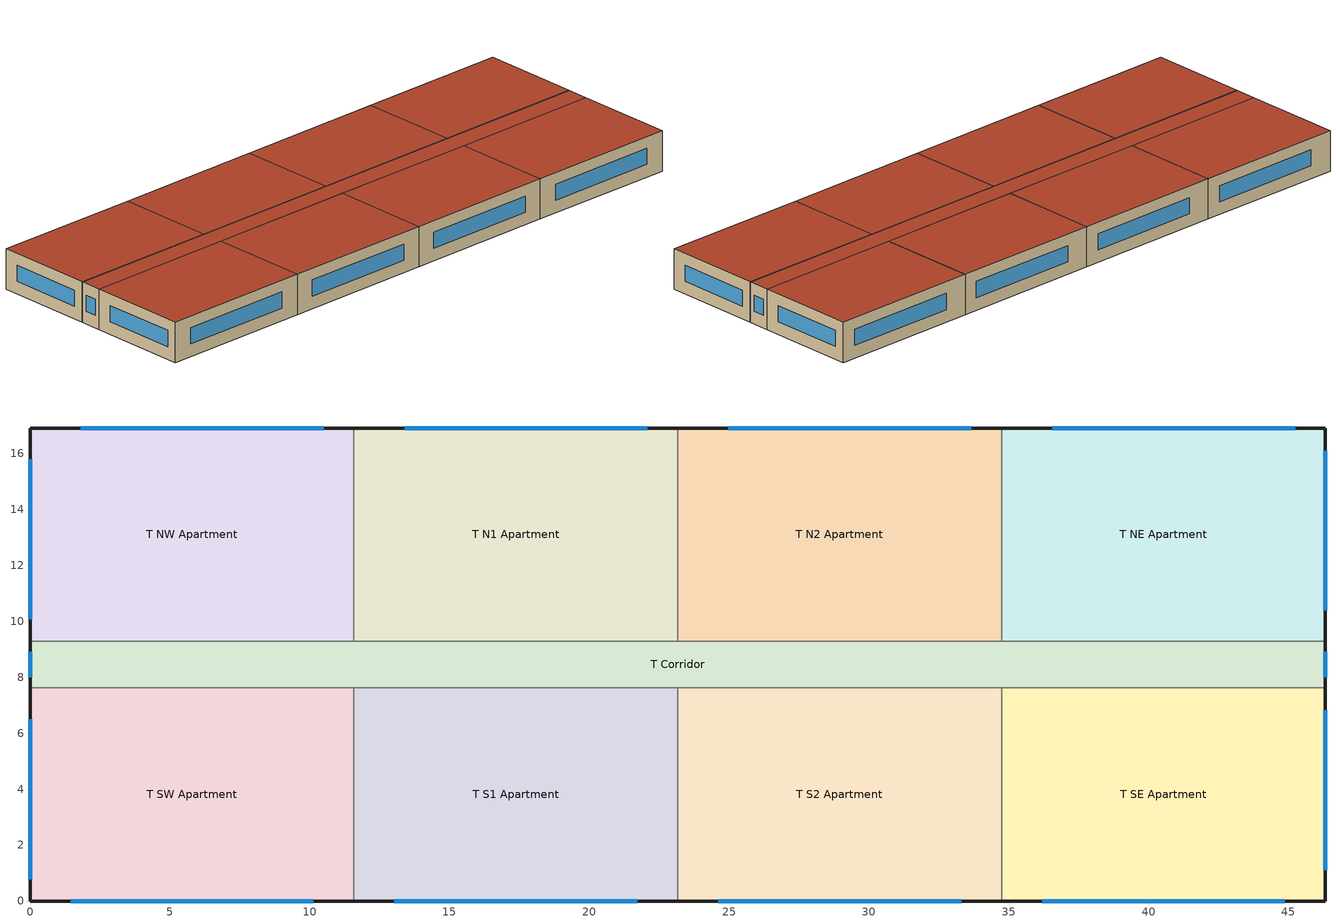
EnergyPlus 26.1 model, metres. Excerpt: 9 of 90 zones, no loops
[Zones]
T SW Apartment
 floor to F9 SW Apartment (int_slab_floor): 0,7.62 11.58,7.62 11.58,0 0,0 z27.43
 wall outside (res_ext_wall): 0,7.62 0,0 11.58,0 z27.43:30.48
 wall to T Corridor (int_wall): 11.58,7.62 0,7.62 z27.43:30.48
 wall to T S1 Apartment (int_wall): 11.58,0 11.58,7.62 z27.43:30.48
 window (ResWindow_U__SHGC_0.37): 1.45,0 10.13,0 / 0,6.5 0,0.79 z28.38:29.6
 roof outside (res_roof): 11.58,0 11.58,7.62 0,7.62 0,0 z30.48
T NW Apartment
 floor to F9 NW Apartment (int_slab_floor): 0,16.92 11.58,16.92 11.58,9.3 0,9.3 z27.43
 wall outside (res_ext_wall): 11.58,16.92 0,16.92 0,9.3 z27.43:30.48
 wall to T Corridor (int_wall): 0,9.3 11.58,9.3 z27.43:30.48
 wall to T N1 Apartment (int_wall): 11.58,9.3 11.58,16.92 z27.43:30.48
 window (ResWindow_U__SHGC_0.37): 0,15.8 0,10.08 / 10.5,16.92 1.81,16.92 z28.38:29.6
 roof outside (res_roof): 11.58,9.3 11.58,16.92 0,16.92 0,9.3 z30.48
T SE Apartment
 floor to F9 SE Apartment (int_slab_floor): 34.75,7.62 46.33,7.62 46.33,0 34.75,0 z27.43
 wall outside (res_ext_wall): 34.75,0 46.33,0 46.33,7.62 z27.43:30.48
 wall to T Corridor (int_wall): 46.33,7.62 34.75,7.62 z27.43:30.48
 window (ResWindow_U__SHGC_0.37): 36.19,0 44.88,0 / 46.33,1.1 46.33,6.81 z28.38:29.6
 roof outside (res_roof): 46.33,0 46.33,7.62 34.75,7.62 34.75,0 z30.48
T NE Apartment
 floor to F9 NE Apartment (int_slab_floor): 34.75,16.92 46.33,16.92 46.33,9.3 34.75,9.3 z27.43
 wall outside (res_ext_wall): 46.33,9.3 46.33,16.92 34.75,16.92 z27.43:30.48
 wall to T Corridor (int_wall): 34.75,9.3 46.33,9.3 z27.43:30.48
 window (ResWindow_U__SHGC_0.37): 45.25,16.92 36.56,16.92 / 46.33,10.4 46.33,16.11 z28.38:29.6
 roof outside (res_roof): 46.33,9.3 46.33,16.92 34.75,16.92 34.75,9.3 z30.48
T N1 Apartment
 floor to F9 N1 Apartment (int_slab_floor): 11.58,16.92 23.16,16.92 23.16,9.3 11.58,9.3 z27.43
 wall outside (res_ext_wall): 23.16,16.92 11.58,16.92 z27.43:30.48
 wall to T Corridor (int_wall): 11.58,9.3 23.16,9.3 z27.43:30.48
 wall to T N2 Apartment (int_wall): 23.16,9.3 23.16,16.92 z27.43:30.48
 window (ResWindow_U__SHGC_0.37): 22.08,16.92 13.4,16.92 z28.38:29.6
 roof outside (res_roof): 23.16,9.3 23.16,16.92 11.58,16.92 11.58,9.3 z30.48
T N2 Apartment
 floor to F9 N2 Apartment (int_slab_floor): 23.16,16.92 34.75,16.92 34.75,9.3 23.16,9.3 z27.43
 wall outside (res_ext_wall): 34.75,16.92 23.16,16.92 z27.43:30.48
 wall to T Corridor (int_wall): 23.16,9.3 34.75,9.3 z27.43:30.48
 wall to T NE Apartment (int_wall): 34.75,9.3 34.75,16.92 z27.43:30.48
 window (ResWindow_U__SHGC_0.37): 33.66,16.92 24.98,16.92 z28.38:29.6
 roof outside (res_roof): 34.75,9.3 34.75,16.92 23.16,16.92 23.16,9.3 z30.48
T S1 Apartment
 floor to F9 S1 Apartment (int_slab_floor): 11.58,7.62 23.16,7.62 23.16,0 11.58,0 z27.43
 wall outside (res_ext_wall): 11.58,0 23.16,0 z27.43:30.48
 wall to T Corridor (int_wall): 23.16,7.62 11.58,7.62 z27.43:30.48
 wall to T S2 Apartment (int_wall): 23.16,0 23.16,7.62 z27.43:30.48
 window (ResWindow_U__SHGC_0.37): 13.03,0 21.72,0 z28.38:29.6
 roof outside (res_roof): 23.16,0 23.16,7.62 11.58,7.62 11.58,0 z30.48
T S2 Apartment
 floor to F9 S2 Apartment (int_slab_floor): 23.16,7.62 34.75,7.62 34.75,0 23.16,0 z27.43
 wall outside (res_ext_wall): 23.16,0 34.75,0 z27.43:30.48
 wall to T Corridor (int_wall): 34.75,7.62 23.16,7.62 z27.43:30.48
 wall to T SE Apartment (int_wall): 34.75,0 34.75,7.62 z27.43:30.48
 window (ResWindow_U__SHGC_0.37): 24.61,0 33.3,0 z28.38:29.6
 roof outside (res_roof): 34.75,0 34.75,7.62 23.16,7.62 23.16,0 z30.48
T Corridor
 floor to F9 Corridor (int_slab_floor): 0,9.3 46.33,9.3 46.33,7.62 0,7.62 z27.43
 wall outside (res_ext_wall): 0,9.3 0,7.62 / 46.33,7.62 46.33,9.3 z27.43:30.48
 window (ResWindow_U__SHGC_0.37): 0,8.91 0,8 / 46.33,8 46.33,8.91 z28.38:29.6
 roof outside (res_roof): 46.33,7.62 46.33,9.3 0,9.3 0,7.62 z30.48
[Building]
ApartmentHighRise: North Axis=0; Terrain=City; Loads Convergence Tolerance Value=0.04; Temperature Convergence Tolerance Value=0.2; Solar Distribution=MinimalShadowing; Maximum Number of Warmup Days=15; Minimum Number of Warmup Days=6
[Site:Location]
Denver-Aurora-Buckley.AFB_CO_USA WMO=724695: Latitude=39.72; Longitude=-104.75; Time Zone=-7; Elevation=1726
[SizingPeriod:DesignDay] Day of Month=21; DryBulb Temperature Range Modifier Type=DefaultMultipliers; Humidity Condition Type=Wetbulb; Barometric Pressure=82237; Rain Indicator=No; Snow Indicator=No; Daylight Saving Time Indicator=No
Name | Month | Day Type | Maximum DryBulb Temperature | Daily DryBulb Temperature Range | Wetbulb or DewPoint at Maximum DryBulb | Wind Speed | Wind Direction | Solar Model Indicator | Sky Clearness | ASHRAE Clear Sky Optical Depth for Beam Irradiance taub | ASHRAE Clear Sky Optical Depth for Diffuse Irradiance taud
Denver-Aurora-Buckley.AFB_CO_USA Ann Htg 99.6% Condns DB | 12 | WinterDesignDay | -17.9 | 0 | -17.9 | 2.5 | 180 | ASHRAEClearSky | 0
Denver-Aurora-Buckley.AFB_CO_USA Ann Clg .4% Condns DB=>MWB | 7 | SummerDesignDay | 33.9 | 14.8 | 15 | 3.6 | 30 | ASHRAETau |  | 0.423 | 2.02
[Site:GroundTemperature:FCfactorMethod]
January Ground Temperature=7.1; February Ground Temperature=3; March Ground Temperature=-1; April Ground Temperature=0.8; May Ground Temperature=-0.2; June Ground Temperature=4.8; July Ground Temperature=6.1; August Ground Temperature=13.7; September Ground Temperature=22.2; October Ground Temperature=22.7; November Ground Temperature=21.7; December Ground Temperature=18.5
[Site:WaterMainsTemperature]
Calculation Method=CORRELATION; Annual Average Outdoor Air Temperature=9.95; Maximum Difference In Monthly Average Outdoor Air Temperatures=23.7
[Material]
Name | Roughness | Thickness | Conductivity | Density | Specific Heat | Thermal Absorptance | Solar Absorptance | Visible Absorptance
Std Wood 6inch | MediumSmooth | 0.15 | 0.12 | 540 | 1210 | 0.9 | 0.7 | 0.7
F07 25mm stucco | Smooth | 0.0254 | 0.72 | 1856 | 840 | 0.9 | 0.7 | 0.7
F08 Metal surface | Smooth | 0.0008 | 45.28 | 7824 | 500
F13 Built-up roofing | Rough | 0.0095 | 0.16 | 1120 | 1460 | 0.9 | 0.7
G01 13mm gypsum board | Smooth | 0.0127 | 0.16 | 800 | 1090 | 0.9 | 0.7 | 0.5
G01 16mm gypsum board | MediumSmooth | 0.0159 | 0.16 | 800 | 1090
100mm Normalweight concrete floor | MediumRough | 0.1016 | 2.31 | 2322 | 832
[Material:NoMass] Thermal Absorptance=0.9; Solar Absorptance=0.7
Name | Roughness | Thermal Resistance | Visible Absorptance
CP02 CARPET PAD | VeryRough | 0.21648 | 0.8
Res_Roof_Insulation | MediumSmooth | 5.30668 | 0.7
Res_Exterior_Wall_Insulation | MediumSmooth | 2.81828 | 0.7
[WindowMaterial:SimpleGlazingSystem]
Res Window Glazing Layer: UFactor=2.15774; Solar Heat Gain Coefficient=0.37; Visible Transmittance=0.407
[Construction]
InteriorFurnishings: Std Wood 6inch
int_wall: G01 13mm gypsum board, G01 13mm gypsum board
int_slab_floor: 100mm Normalweight concrete floor, CP02 CARPET PAD
res_roof: F13 Built-up roofing, Res_Roof_Insulation, F08 Metal surface
res_ext_wall: F07 25mm stucco, G01 16mm gypsum board, Res_Exterior_Wall_Insulation, G01 16mm gypsum board
ResWindow_U__SHGC_0.37: Res Window Glazing Layer
[Zone] Type=1; Multiplier=1; Ceiling Height=-9999; Volume=autocalculate; Floor Area=autocalculate; Part of Total Floor Area=Yes
T SW Apartment; T NW Apartment; T SE Apartment; T NE Apartment; T N1 Apartment; T N2 Apartment; T S1 Apartment; T S2 Apartment; T Corridor
[InternalMass] Construction=InteriorFurnishings; Surface Area=88.2493
Name | Zone or ZoneList
T SW Apartment_InternalMass_1 | T SW Apartment
T NW Apartment_InternalMass_1 | T NW Apartment
T SE Apartment_InternalMass_1 | T SE Apartment
T NE Apartment_InternalMass_1 | T NE Apartment
T N1 Apartment_InternalMass_1 | T N1 Apartment
T N2 Apartment_InternalMass_1 | T N2 Apartment
T S1 Apartment_InternalMass_1 | T S1 Apartment
T S2 Apartment_InternalMass_1 | T S2 Apartment
[People] Number of People Schedule=OCC_APT_SCH; Number of People Calculation Method=People; Number of People=2.5; Fraction Radiant=0.3; Sensible Heat Fraction=AUTOCALCULATE; Activity Level Schedule=Activity Schedule
Name | Zone or ZoneList or Space or SpaceList
T SW Apartment People | T SW Apartment
T NW Apartment People | T NW Apartment
T SE Apartment People | T SE Apartment
T NE Apartment People | T NE Apartment
T N1 Apartment People | T N1 Apartment
T N2 Apartment People | T N2 Apartment
T S1 Apartment People | T S1 Apartment
T S2 Apartment People | T S2 Apartment
[Lights] Design Level Calculation Method=Watts/Area; Return Air Fraction=0; Fraction Radiant=0.6; Fraction Visible=0.2; Fraction Replaceable=1; Return Air Fraction Calculated from Plenum Temperature=No
Name | Zone or ZoneList or Space or SpaceList | Schedule | Watts per Floor Area | EndUse Subcategory
T SW Apartment_Lights_hardwired | T SW Apartment | LTG_APT_SCH | 6.45835 | LightsWired
T NW Apartment_Lights_hardwired | T NW Apartment | LTG_APT_SCH | 6.45835 | LightsWired
T SE Apartment_Lights_hardwired | T SE Apartment | LTG_APT_SCH | 6.45835 | LightsWired
T NE Apartment_Lights_hardwired | T NE Apartment | LTG_APT_SCH | 6.45835 | LightsWired
T N1 Apartment_Lights_hardwired | T N1 Apartment | LTG_APT_SCH | 6.45835 | LightsWired
T N2 Apartment_Lights_hardwired | T N2 Apartment | LTG_APT_SCH | 6.45835 | LightsWired
T S1 Apartment_Lights_hardwired | T S1 Apartment | LTG_APT_SCH | 6.45835 | LightsWired
T S2 Apartment_Lights_hardwired | T S2 Apartment | LTG_APT_SCH | 6.45835 | LightsWired
T Corridor_Lights_hardwired | T Corridor | LTG_COR_SCH | 5.29584 | LightsWired
T SW Apartment_Lights_plugin | T SW Apartment | LTG_APT_SCH | 2.90626 | LightsPlugIn
T NW Apartment_Lights_plugin | T NW Apartment | LTG_APT_SCH | 2.90626 | LightsPlugIn
T SE Apartment_Lights_plugin | T SE Apartment | LTG_APT_SCH | 2.90626 | LightsPlugIn
T NE Apartment_Lights_plugin | T NE Apartment | LTG_APT_SCH | 2.90626 | LightsPlugIn
T N1 Apartment_Lights_plugin | T N1 Apartment | LTG_APT_SCH | 2.90626 | LightsPlugIn
T N2 Apartment_Lights_plugin | T N2 Apartment | LTG_APT_SCH | 2.90626 | LightsPlugIn
T S1 Apartment_Lights_plugin | T S1 Apartment | LTG_APT_SCH | 2.90626 | LightsPlugIn
T S2 Apartment_Lights_plugin | T S2 Apartment | LTG_APT_SCH | 2.90626 | LightsPlugIn
[ElectricEquipment] Fraction Latent=0
Name | Zone or ZoneList or Space or SpaceList | Schedule | Design Level Calculation Method | Watts per Floor Area | Fraction Radiant | Fraction Lost | EndUse Subcategory | Design Level
T SW Apartment_Plug_TSW_Equip | T SW Apartment | EQP_APT_SCH | Watts/Area | 6.67 | 0.5 | 0 | MiscPlug
T NW Apartment_Plug_TNW_Equip | T NW Apartment | EQP_APT_SCH | Watts/Area | 6.67 | 0.5 | 0 | MiscPlug
T SE Apartment_Plug_TSE_Equip | T SE Apartment | EQP_APT_SCH | Watts/Area | 6.67 | 0.5 | 0 | MiscPlug
T NE Apartment_Plug_TNE_Equip | T NE Apartment | EQP_APT_SCH | Watts/Area | 6.67 | 0.5 | 0 | MiscPlug
T N1 Apartment_Plug_TN1_Equip | T N1 Apartment | EQP_APT_SCH | Watts/Area | 6.67 | 0.5 | 0 | MiscPlug
T N2 Apartment_Plug_TN2_Equip | T N2 Apartment | EQP_APT_SCH | Watts/Area | 6.67 | 0.5 | 0 | MiscPlug
T S1 Apartment_Plug_TS1_Equip | T S1 Apartment | EQP_APT_SCH | Watts/Area | 6.67 | 0.5 | 0 | MiscPlug
T S2 Apartment_Plug_TS2_Equip | T S2 Apartment | EQP_APT_SCH | Watts/Area | 6.67 | 0.5 | 0 | MiscPlug
T Corridor_Elevators_Equip | T Corridor | BLDG_ELEVATORS | EquipmentLevel |  | 0 | 0.95 | ElevatorLift | 20370
Elevators_Lights_Fan | T Corridor | ELEV_LIGHT_FAN_SCH_ADD_DF | EquipmentLevel |  | 0 | 0.95 | ElevatorLightsFan | 63
[ZoneInfiltration:DesignFlowRate] Schedule=INF_APT_SCH; Design Flow Rate Calculation Method=Flow/ExteriorArea; Constant Term Coefficient=0; Temperature Term Coefficient=0; Velocity Term Coefficient=0.224; Velocity Squared Term Coefficient=0
Name | Zone or ZoneList or Space or SpaceList | Flow Rate per Exterior Surface Area
T SW Apartment_Infiltration | T SW Apartment | 0.000226844
T NW Apartment_Infiltration | T NW Apartment | 0.000226844
T SE Apartment_Infiltration | T SE Apartment | 0.000226844
T NE Apartment_Infiltration | T NE Apartment | 0.000226844
T N1 Apartment_Infiltration | T N1 Apartment | 0.000162552
T N2 Apartment_Infiltration | T N2 Apartment | 0.000162552
T S1 Apartment_Infiltration | T S1 Apartment | 0.000162552
T S2 Apartment_Infiltration | T S2 Apartment | 0.000162552
T Corridor_Infiltration | T Corridor | 6.617e-05
[ZoneVentilation:WindandStackOpenArea] Opening Area=0.1181; Opening Area Fraction Schedule=Sliding_Doors_Ventilation_Availability_SCH; Opening Effectiveness=autocalculate; Height Difference=15.2393; Discharge Coefficient for Opening=autocalculate; Minimum Indoor Temperature=18.89; Maximum Indoor Temperature=25.56; Delta Temperature=-100; Minimum Outdoor Temperature=15.56; Maximum Outdoor Temperature=26.67; Maximum Wind Speed=40
Name | Zone or Space | Effective Angle
T SW Apartment Sliding Door Ventilation | T SW Apartment | 180
T NW Apartment Sliding Door Ventilation | T NW Apartment | 0
T SE Apartment Sliding Door Ventilation | T SE Apartment | 180
T NE Apartment Sliding Door Ventilation | T NE Apartment | 0
T N1 Apartment Sliding Door Ventilation | T N1 Apartment | 0
T N2 Apartment Sliding Door Ventilation | T N2 Apartment | 0
T S1 Apartment Sliding Door Ventilation | T S1 Apartment | 180
T S2 Apartment Sliding Door Ventilation | T S2 Apartment | 180
[Exterior:Lights]
Facade Lighting: Schedule=Exterior_Lgt_ALWAYS_ON; Design Level=7504.3; Control Option=AstronomicalClock; EndUse Subcategory=General
[Schedule:Compact]
OCC_APT_SCH: Through: 12/31, For: AllDays, Until: 7:00, 1, Until: 8:00, 0.85, Until: 9:00, 0.39, Until: 16:00, 0.25, Until: 17:00, 0.3, Until: 18:00, 0.52, Until: 21:00, 0.87, Until: 24:00, 1
LTG_APT_SCH: Through: 12/31, For: AllDays, Until: 4:00, 0.011316, Until: 5:00, 0.0339481, Until: 6:00, 0.0735542, Until: 7:00, 0.0792122, Until: 8:00, 0.0735542, Until: 9:00, 0.0339481, Until: 15:00, 0.0226321, Until: 16:00, 0.0396061, Until: 17:00, 0.0792122, Until: 18:00, 0.11316, Until: 19:00, 0.152766, Until: 21:00, 0.181056, Until: 22:00, 0.124476, Until: 23:00, 0.0678962, Until: 24:00, 0.0282901
LTG_COR_SCH: Through: 12/31, For: AllDays, Until: 24:00, 0.576875
EQP_APT_SCH: Through: 12/31, For: AllDays, Until: 1:00, 0.45, Until: 2:00, 0.41, Until: 3:00, 0.39, Until: 5:00, 0.38, Until: 6:00, 0.43, Until: 7:00, 0.54, Until: 8:00, 0.65, Until: 9:00, 0.66, Until: 10:00, 0.67, Until: 11:00, 0.69, Until: 12:00, 0.7, Until: 13:00, 0.69, Until: 14:00, 0.66, Until: 15:00, 0.65, Until: 16:00, 0.68, Until: 17:00, 0.8, Until: 19:00, 1, Until: 20:00, 0.93, Until: 21:00, 0.89, Until: 22:00, 0.85, Until: 23:00, 0.71, Until: 24:00, 0.58
INF_APT_SCH; Exterior_Lgt_ALWAYS_ON: Through: 12/31, For: AllDays, Until: 24:00, 1
Activity Schedule: Through: 12/31, For: AllDays, Until: 24:00, 95
BLDG_ELEVATORS; ELEV_LIGHT_FAN_SCH_ADD_DF: Through: 12/31, For: WinterDesignDay, Until: 24:00, 0.05, For: SummerDesignDay, Until: 24:00, 0.5, For: Allotherdays, Until: 04:00, 0.05, Until: 05:00, 0.1, Until: 06:00, 0.2, Until: 07:00, 0.4, Until: 09:00, 0.5, Until: 10:00, 0.35, Until: 16:00, 0.15, Until: 17:00, 0.35, Until: 19:00, 0.5, Until: 21:00, 0.4, Until: 22:00, 0.3, Until: 23:00, 0.2, Until: 24:00, 0.1
Sliding_Doors_Ventilation_Availability_SCH: Through: 12/31, For: WinterDesignDay SummerDesignDay, Until: 24:00, 0, For: Allotherdays, Until: 6:00, 0, Until: 22:00, 1, Until: 24:00, 0
